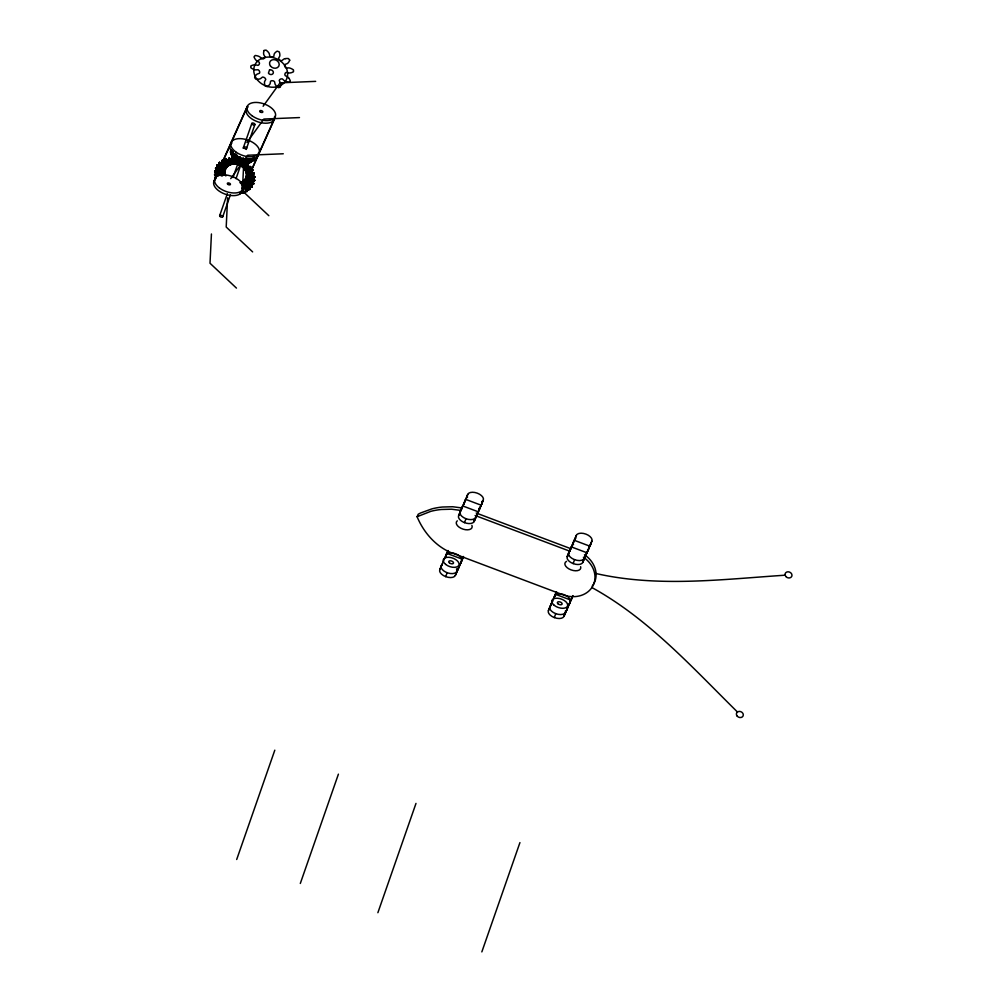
<?xml version="1.0" encoding="UTF-8"?>
<svg xmlns="http://www.w3.org/2000/svg" width="1002" height="1002" viewBox="0 0 1002 1002"><rect width="100%" height="100%" fill="white"/><g stroke="black" fill="none" stroke-linecap="round" stroke-linejoin="round"><path stroke-width="1.5" d="M241.457 161.122L241.457 161.009A2.267 2.217 20.3 0 0 241.419 160.633L240.981 159.606L239.741 160.307A3.469 3.394 10.5 0 1 240.994 159.669M234.455 163.89L234.393 164.015A7.878 7.49 59.8 0 0 233.403 164.128L230.285 159.205A1.816 1.666 -50.5 0 0 230.022 158.717C227.128 156.212 234.493 162.687 232.351 164.178A7.878 7.315 63.8 0 0 231.424 164.478L226.728 159.907A1.816 1.578 -62 0 0 226.389 159.406C223.095 157.489 232.339 162.675 230.435 164.804A7.878 7.102 64.9 0 0 229.608 165.167L228.957 164.679L228.719 165.593A7.878 6.839 64.3 0 0 228.018 166.182L227.366 165.831L227.304 166.846A7.878 6.563 62.6 0 0 226.728 167.497L218.298 165.405A15.005 12.763 39.5 0 1 219.313 164.24L219.275 164.103A2.305 1.628 -83.1 0 1 219.551 162.6M221.868 161.898L222.231 160.37L223.058 160.733A1.816 1.465 -71.3 0 1 223.421 161.097L229.608 165.167M224.949 160.483L230.435 164.804M243.21 167.146L247.857 163.814L247.97 164.791A1.816 1.728 83.1 0 1 247.807 165.518L243.085 167.622A7.878 7.553 -8.8 0 1 243.762 168.336L249.072 166.846M242.81 181.6L247.168 191.319L242.709 181.487A7.878 5.524 -2.6 0 0 243.423 180.974L243.711 180.936A2.154 1.152 -24.9 0 0 244.35 180.811L249.986 189.278L249.836 188.576M226.164 167.91A1.929 1.24 -90 0 1 226.151 167.321L217.108 165.067A3.469 2.267 85.1 0 1 218.073 165.242A2.267 1.503 -88.2 0 0 217.847 165.092L217.146 165.004L217.184 166.42M232.339 164.228L228.393 159.594L229.295 158.028M243.549 165.105L243.311 165.768L248.571 161.109A2.868 2.43 74.8 0 0 248.634 160.671L248.559 159.769L249.924 159.756M241.482 161.009A3.469 3.419 -5.4 0 0 241.056 159.669L238.539 164.791A7.878 7.69 37.2 0 0 237.562 164.528L237.812 159.919A1.816 1.766 -10.9 0 0 237.687 159.343C236.071 156.174 238.514 163.426 236.485 164.24A7.878 7.615 51.5 0 0 235.483 164.14L234.017 159.13A3.469 3.269 -52.8 0 0 233.241 157.915M235.483 164.14L233.165 157.878L232.226 158.867A3.469 3.256 -41.6 0 1 233.19 157.953M244.325 162.023L244.275 162.073A8.404 1.703 12.7 0 1 243.912 162.011L240.968 165.606A2.142 1.979 60.7 0 1 240.68 164.591L243.436 159.418L241.858 158.992L239.766 164.103M242.922 159.28L243.348 160.307A3.256 3.131 55.8 0 0 243.536 161.184M211.435 233.98L210.007 263.238L236.447 288.1M227.629 197.77L226.201 227.041L252.642 251.903M237.574 164.478L232.952 177.579M248.158 162.249L248.133 162.299A8.404 2.092 6.1 0 1 247.807 162.324A5.248 4.409 71.7 0 1 247.269 161.598A3.256 2.881 73.3 0 1 246.918 160.746L246.843 159.844L245.327 159.731C242.922 160.27 238.163 171.78 244.826 163.126M242.772 183.141L243.599 166.194M244.45 169.188L250.275 168.336A1.816 1.666 -81.3 0 0 250.487 167.772C251.702 164.503 244.325 167.697 244.45 169.188A7.878 7.402 -14.3 0 1 244.976 169.977L252.729 169.852L252.454 170.941A1.816 1.578 -69.8 0 1 252.128 171.455L245.477 170.904A7.878 7.189 -16.5 0 1 245.828 171.755L253.694 173.108L253.706 174.298A1.816 1.465 -60.5 0 1 253.318 174.761L246.129 172.732A7.878 6.951 -16.6 0 1 246.292 173.609L253.631 176.39M238.251 160.395L238.539 157.615L240.004 158.316L238.701 163.777M244.688 161.497A3.469 3.419 42.1 0 1 244.914 162.9L244.864 162.9A2.267 2.204 56.8 0 0 244.876 162.524C244.939 156.663 236.51 173.822 245.039 161.021A2.092 1.966 64 0 0 245.277 160.345L245.29 160.069M245.265 160.345L247.82 158.303M224.962 160.333L225.6 158.867L230.773 163.865A2.154 1.829 -73 0 1 231.186 164.14L231.424 164.478M241.069 182.464L240.067 182.702M225.362 169.751L225.387 169.826A7.878 5.974 56.7 0 0 225.225 170.741L215.505 171.192A1.816 0.952 78.2 0 0 215.18 171.142L215.342 172.97A15.005 12.087 37.4 0 0 215.305 174.523L225.074 172.557A7.878 5.686 53.1 0 1 225.099 171.693L224.962 170.678M245.164 165.205L253.719 160.282L247.532 164.04M244.601 165.029L244.563 164.967A2.806 1.904 71.8 0 0 245.002 165.443L251.139 161.785A8.404 2.718 0.3 0 0 251.389 161.698L251.502 160.408A2.38 1.666 75.5 0 0 251.439 159.794L251.314 159.418M234.38 164.052L232.088 159.143M237.787 160.069L237.8 159.994A15.005 13.64 26.8 0 1 239.528 160.608L239.603 160.483M241.432 161.309L239.578 165.255A7.878 7.703 18.6 0 1 240.48 165.706L244.688 161.485M239.929 158.516L239.716 159.155A3.256 3.181 2.8 0 0 239.716 160.032A5.248 5.085 22.5 0 0 239.879 160.909L238.726 164.992A2.142 2.067 28 0 1 238.639 163.952M228.018 166.182L220.615 163.063A1.816 1.353 -79.5 0 0 220.177 162.65L219.375 162.462L219.238 163.814M252.704 169.877A3.469 3.069 -73.2 0 0 251.452 169.701L252.729 169.852L245.74 170.49M238.539 164.791L239.528 160.608M233.178 156.75L235.119 162.838A1.741 1.528 -36 0 0 235.821 162.662L235.984 162.512M239.741 164.165L238.927 165.067L241.269 160.17A2.092 2.042 22.4 0 0 241.657 159.569L242.371 159.13M236.485 164.24L235.871 159.481M239.578 165.255L240.981 159.606M219.689 215.618L227.341 193.674M239.077 160.019L240.104 157.089M243.16 148.309L251.828 123.434M222.732 216.77L230.385 194.814M235.996 178.719L240.58 165.555M246.191 149.448L254.871 124.574A1.628 0.877 19.2 0 0 252.905 123.021A1.628 0.877 19.2 0 0 252.279 124.411A1.628 0.877 19.2 0 0 254.871 124.574M236.697 859.491L274.811 750.172M300.312 883.463L338.413 774.158M463.575 556.699L455.334 575.449A8.292 4.496 19.2 0 1 445.74 576.638A8.292 4.496 19.2 0 1 439.815 569.599L447.957 550.536M483.265 500.223L474.159 521.453L483.265 500.223A8.292 4.496 19.2 0 0 477.34 493.184A8.292 4.496 19.2 0 0 467.746 494.374L458.64 515.604L466.456 498.082M461.221 509.843L462.598 505.897L478.117 511.746L476.739 515.692M445.339 557.262L446.717 553.317L462.235 559.166L460.857 563.111M464.164 503.267L465.542 499.322L481.06 505.171L479.682 509.116M446.579 554.482L448.144 550.599M466.631 497.593L467.746 494.374M445.74 576.638L447.117 572.693M464.565 522.643L465.943 518.698A8.292 4.496 19.2 0 1 460.018 511.659M455.334 575.449L463.337 556.686M457.914 569.687L459.292 565.742M377.879 912.709L415.993 803.404M572.868 595.664L563.938 616.393A8.292 4.496 19.2 0 1 554.344 617.583A8.292 4.496 19.2 0 1 548.42 610.544L556.423 591.781M591.869 541.168L582.763 562.398L591.869 541.168A8.292 4.496 19.2 0 0 585.957 534.129A8.292 4.496 19.2 0 0 576.35 535.318L567.245 556.548L573.595 542.358M552.378 600.837L551 604.782L552.766 600.837M569.825 550.787L571.203 546.841L586.721 552.691L585.343 556.636M572.768 544.211L574.146 540.253L589.664 546.103L588.287 550.06M556.01 593.572L556.586 592.032M574.835 539.577L576.35 535.318M554.344 617.583L555.722 613.637A8.292 4.496 19.2 0 1 550.937 605.346M573.169 563.587L574.547 559.642A8.292 4.496 19.2 0 1 568.622 552.603M563.938 616.393L572.768 595.789M566.518 610.631L567.896 606.686M569.462 604.056L570.839 600.098L555.321 594.249L553.943 598.207L555.596 594.499M481.837 951.9L519.938 842.594M215.593 178.882L215.468 177.93M222.231 175.713L225.212 174.423A7.878 5.411 49 0 1 225.149 173.546L225.074 172.557M254.182 173.359L246.667 171.906L246.191 172.695M214.929 178.644L247.319 106.25M214.015 181.287L246.392 108.88M242.86 189.178L275.237 116.771M241.933 191.808L274.323 119.413M583.377 557.2A25.714 21.593 24.1 0 1 592.746 586.145A25.714 21.593 24.1 0 1 562.811 594.75L450.324 552.34C435.081 545.639 423.395 531.937 417.095 516.719L418.197 514.251L420.477 513.037L432 508.841A72.632 60.984 24.1 0 1 442.345 507.025L452.691 506.736L461.659 507.926M439.815 569.599L441.431 566.005M441.594 565.642L442.396 563.85M445.614 556.649L446.441 554.795M574.008 541.431L574.697 539.89M548.42 610.544L549.547 608.026M549.71 607.663L550.674 605.509M236.66 164.015A2.154 2.092 -19.4 0 1 237.198 163.627L237.474 164.04A1.929 1.866 -35.8 0 0 237.236 163.627L237.123 158.404A3.469 3.344 -21.2 0 0 236.009 159.305L236.247 159.017A5.248 4.935 -18.9 0 1 236.221 158.241A3.256 3.019 -30 0 1 236.447 157.402L236.91 156.65L235.27 156.199A2.092 1.791 -35.8 0 1 234.656 156.575L233.165 156.813A5.248 4.484 -32.6 0 1 233.466 156.024A3.256 2.668 -37.3 0 1 233.892 155.272L233.929 155.16M233.892 161.322L231.224 154.233A3.144 2.33 -33.4 0 1 232.201 152.805M254.859 176.878C245.703 172.169 242.446 174.16 253.782 178.131A1.816 1.353 -52.3 0 0 254.22 177.717L254.859 176.828L253.794 176.39M238.539 157.615L238.2 158.128A2.092 1.979 -23.2 0 1 237.662 158.629L236.485 159.293A8.404 1.753 26.9 0 1 236.171 159.105L236.66 163.99A2.142 2.029 -13.8 0 1 236.798 162.975M237.837 163.376L238.789 163.551M242.534 188.501L243.774 192.835L241.006 182.351A7.878 5.273 1.7 0 0 241.845 181.988L242.747 181.901L247.143 191.332M236.923 162.863L236.91 156.65M240.53 165.643L243.123 162.073A2.305 2.255 43.6 0 1 244.588 161.648M263.113 106.262L280.046 82.84L315.668 81.375M246.918 142.459L263.852 119.05L299.473 117.572M230.723 178.657L247.657 155.247L283.278 153.769M243.849 192.81L242.597 188.476M214.766 174.862A2.305 0.952 67.5 0 0 215.33 175.989L214.942 174.498A2.267 1.015 70 0 1 215.117 174.473M253.731 179.746L246.354 175.463L246.63 176.164M241.444 166.294A7.878 7.653 2 0 1 242.246 166.896L247.92 163.877M242.246 166.896L246.329 164.228M250.174 168.449L250.224 168.399A15.005 13.414 13 0 1 251.126 169.889L251.251 169.814M242.81 165.117A1.891 1.553 70.6 0 0 243.16 165.643A2.142 1.766 70.7 0 1 242.684 164.829L246.843 159.844L245.853 159.781M248.133 158.679L246.104 160.796L246.705 161.823M246.216 160.921L248.258 158.83M248.208 158.992L246.179 160.896M235.37 156.099L234.931 153.494M234.167 154.922L233.19 153.97A2.092 1.503 -37.2 0 1 232.539 154.245L231.186 154.283M249.498 158.83L246.417 161.886M244.551 163.439L249.01 159.706M253.556 160.47L253.531 160.458A5.248 2.756 70.5 0 1 253.005 160.057A3.256 1.891 73.9 0 1 252.491 159.406L252.479 159.255A3.144 1.591 68.7 0 0 253.506 160.145A3.144 1.553 72.3 0 0 253.18 158.592M246.404 162.236L250.575 158.642M245.39 163.301L249.949 159.869M238.113 158.379A3.144 3.006 -21 0 1 236.535 159.193L236.835 164.09L238.514 163.426M243.762 168.336L250.65 166.72M248.947 166.921L249.01 166.883A15.005 13.527 15.8 0 0 247.732 165.643M246.93 162.211L251.352 158.617M248.659 160.871L251.064 158.93M249.185 160.57L251.402 158.792M249.147 160.721L251.865 158.742L251.264 159.243M248.847 161.122L252.141 158.554M237.499 163.739L237.549 163.702A1.804 1.728 -21 0 1 236.885 164.052M243.123 165.781L247.757 162.261M251.502 160.558L254.846 158.316A8.404 4.359 -6.6 0 1 254.796 158.516M244.976 169.977L245.866 169.964A1.991 1.766 -73.2 0 0 245.365 169.877M243.361 161.898L244.613 161.435M246.367 176.352L253.493 181.425A1.816 1.215 -44.6 0 0 253.982 181.086L254.771 180.285L253.969 179.771A3.469 2.417 -47.1 0 1 254.721 180.31A2.305 1.716 -45.6 0 1 253.619 181.462M246.029 177.98L253.882 183.667L253.018 184.28A1.816 1.077 -37.3 0 1 252.491 184.506L252.416 184.543A15.005 12.4 9.3 0 1 251.64 185.896L245.265 178.882A7.878 6.1 -10 0 0 245.653 178.131L246.029 177.98A2.154 1.453 -38.7 0 0 246.53 177.68M237.123 158.404L236.247 159.017A3.144 2.968 -13 0 1 236.384 157.352L238.501 157.201M231.963 150.638L231.863 150.688A3.256 1.553 -33.1 0 0 231.174 151.239A5.248 2.881 -32.5 0 0 230.523 151.816A8.404 3.645 43.1 0 0 230.46 152.003L232.99 158.704M245.365 178.907L252.279 186.685L251.327 187.149A1.816 0.952 -30 0 1 250.788 187.299L250.725 187.311A15.005 12.174 10.3 0 1 249.648 188.476L244.15 180.31A7.878 5.799 -6.5 0 0 244.713 179.671L245.089 179.571A2.154 1.303 -31.8 0 0 245.628 179.371M417.095 516.719L430.898 511.308A72.632 60.984 24.1 0 1 441.243 509.492L451.589 509.204L460.557 510.394M237.036 157.151L235.958 157.439M236.359 157.289L235.896 154.483M245.828 171.755L254.157 173.283A2.305 1.991 -61 0 1 253.431 174.761M246.379 174.599L246.404 174.586A7.878 6.688 -15.2 0 1 246.354 175.463L246.392 175.463M235.821 162.6L235.119 162.838L233.391 157.038A3.144 2.743 -36 0 0 235.144 156.462M249.16 166.795L250.6 166.658M246.58 164.077L247.857 163.814M245.089 179.571L252.316 186.623L251.978 186.059M244.15 180.31L250.049 189.228L248.997 189.591A1.816 0.814 -22.7 0 1 248.471 189.654L248.346 189.666A15.005 11.961 11.7 0 1 247.056 190.593L247.106 190.618M239.328 157.101L240.042 157.139L238.852 157.176M221.229 175.901L225.325 174.423M246.292 173.609L254.859 176.828A3.469 2.655 -54.8 0 0 253.844 176.327M246.216 176.415L246.254 176.402A7.878 6.388 -12.9 0 1 246.004 177.241L253.093 182.953M225.137 173.521L215.455 176.302A15.005 11.874 35.8 0 0 215.756 177.88A1.816 0.689 63.5 0 0 215.48 177.943A2.305 0.902 57.1 0 0 215.267 178.343M217.284 166.758L217.321 166.82A15.005 12.538 39.3 0 0 216.595 168.173L216.557 168.123A1.816 1.077 85.5 0 0 216.156 167.96L225.5 168.9M214.566 174.887L224.661 172.757L214.566 174.799M236.823 157.201L236.672 154.22M253.606 179.759L253.669 179.746A15.005 12.863 8.8 0 0 253.656 178.193M245.653 178.131L252.416 184.543M237.649 157.026L238.438 156.988M244.751 179.659L250.725 187.311M215.342 172.97L225.099 171.693M240.079 193.662L240.58 193.148A15.005 11.598 15.4 0 0 242.221 192.747L242.471 192.81M785.142 575.198C722.367 579.331 657.851 587.648 595.764 573.47M243.486 180.974L248.346 189.666M214.666 171.317L224.711 170.778L214.653 171.367A2.305 1.19 71.3 0 1 215.192 171.167M243.774 192.835L242.785 192.835A2.267 0.751 -8.3 0 1 242.484 192.81M246.004 177.241L253.907 183.604L253.393 183.065A3.469 2.167 -39.7 0 1 253.857 183.629A2.305 1.553 -38.7 0 1 252.592 184.593M252.98 182.953L253.043 182.953A15.005 12.638 8.8 0 0 253.368 181.475M225.425 169.889L215.981 169.764A15.005 12.312 38.6 0 0 215.593 171.254M241.87 181.988L245.778 191.52A2.267 0.889 -15.9 0 0 246.116 191.495L247.118 191.357A3.469 1.415 -17.8 0 0 247.193 190.994M233.165 157.878L233.842 158.692A2.267 2.142 -37.4 0 1 233.992 159.017L233.992 159.055M242.597 164.403L241.745 164.341L242.622 164.679M215.793 169.401L215.505 168.073L225.788 169.025A7.878 6.275 60 0 1 226.189 168.273L226.139 168.173M217.321 166.82L226.189 168.273M217.146 165.004L226.728 167.497M219.313 164.24L227.304 166.846M476.213 513.024L571.165 548.82M475.111 515.491L570.05 551.288M219.375 162.462L227.329 165.856L219.425 162.412M243.235 158.329L244.413 159.23M243.223 158.266L243.974 158.717M592.307 587.773C648.494 618.76 692.257 667.407 737.447 711.996M221.88 162.061L228.719 165.631M246.993 175.763L254.771 180.285L246.993 175.801A1.929 1.428 -45.6 0 1 246.567 176.289M222.231 160.37L228.919 164.691A2.154 1.703 -80.8 0 1 229.308 164.854M222.306 160.333L228.957 164.679A2.154 1.716 -74.3 0 0 228.782 165.343M231.224 164.153L230.823 163.852A1.991 1.691 -65.8 0 0 230.535 164.466M243.499 191.87L268.837 215.706M233.403 164.128L229.258 158.04M252.041 186.109L252.103 186.172A2.305 1.278 -33.6 0 1 252.091 186.685M220.54 162.95L220.615 163.063A15.005 12.976 39.1 0 1 221.893 162.124M225.049 174.711L225.625 175.4A7.878 5.173 44.7 0 0 225.851 175.964M235.332 163.689L235.37 163.764A2.154 2.029 -52.8 0 0 235.044 163.326L233.253 157.878M231.224 154.358L231.274 154.446A5.248 3.77 -34.8 0 1 231.725 153.607A3.256 2.154 -36.9 0 1 232.314 152.968L232.79 151.74L233.98 156.35M243.874 161.948L243.912 162.011A5.248 4.897 60.2 0 1 243.511 161.197M253.719 160.32L253.493 159.005A2.092 1.09 72.4 0 0 253.281 158.291L253.043 157.865M233.967 161.447L231.374 154.508A3.144 2.317 -38 0 0 233.003 154.258M232.978 158.566L230.498 151.74A3.144 1.816 -31.8 0 1 231.813 150.513M230.936 149.774L232.151 153.644M251.414 159.744L251.214 159.08M231.049 149.599L231.838 152.191M239.879 160.871L240.305 160.996A3.144 3.069 30.1 0 0 241.57 159.794M232.727 151.44L233.729 155.586M233.341 153.243L234.03 156.174M234.656 158.015L233.704 153.619L235.495 160.12M233.854 154.032L234.506 157.089M233.854 153.657L234.443 156.45M234.017 153.569L234.568 156.375M234.405 153.995L234.894 156.738M239.578 164.842L239.591 164.929A2.154 2.129 -5.4 0 0 239.39 164.303M225.187 168.975L225.3 169.551A1.929 1.102 82.7 0 1 225.275 168.987M235.72 155.761L236.134 159.581M241.507 165.894L241.507 165.981A1.278 1.265 42.1 0 0 241.319 165.368M241.933 187.925A14.93 8.091 19.2 0 1 226.715 194.638A14.93 8.091 19.2 0 1 214.804 180.059M274.586 116.42A14.93 8.091 19.2 0 1 257.376 121.668A14.93 8.091 19.2 0 1 248.145 106.826M245.991 147.181A1.628 0.877 19.2 0 1 246.041 148.659A1.628 0.877 19.2 0 1 243.636 147.707A1.628 0.877 19.2 0 1 244.939 146.768M258.453 152.98A14.93 8.091 19.2 0 1 240.881 157.765A14.93 8.091 19.2 0 1 231.95 143.023M231.976 151.753A2.092 1.127 -34.4 0 1 231.55 151.866L230.523 152.003A3.144 1.766 -35.4 0 0 231.85 152.003M250.087 160.433A3.256 2.455 76.1 0 0 250.563 161.184A5.248 3.67 73.2 0 0 251.114 161.836M254.007 157.903A3.256 1.265 69.1 0 0 254.37 158.241A5.248 1.766 65.2 0 0 254.821 158.604M235.157 162.161A2.806 2.43 -30.2 0 0 234.969 162.725A2.743 2.392 -29.7 0 1 235.144 162.174A1.603 1.328 -36.1 0 1 235.407 161.798M240.73 165.493A2.154 2.104 52.4 0 1 241.344 165.305M244.726 168.236A2.154 2.042 -82.8 0 1 244.626 168.9M246.705 171.931A2.154 1.866 -61 0 1 246.392 172.532M243.699 192.96A3.469 1.415 -10.8 0 1 242.309 192.923M245.49 191.495A15.005 11.761 13.4 0 1 244 192.159M247.106 191.482A3.469 1.616 -17.9 0 1 245.678 191.658M253.193 174.849A15.005 13.064 9.5 0 1 253.506 176.427M253.005 172.945A3.469 2.881 -63.3 0 1 254.132 173.296M252.028 171.555A15.005 13.251 10.8 0 1 252.667 173.095M249.26 166.708A3.469 3.219 -85.8 0 1 250.575 166.695A2.305 2.192 -82.8 0 1 250.362 168.286M244.764 163.263A15.005 13.602 19.2 0 1 246.216 164.328M241.407 161.372A15.005 13.64 23 0 1 243.035 162.199M234.042 159.381A15.005 13.577 30.5 0 1 235.821 159.619M230.31 159.343A15.005 13.477 33.7 0 1 232.063 159.28M228.519 159.255A3.469 3.119 -55.3 0 1 229.32 158.116M226.74 159.969A15.005 13.352 36.2 0 1 228.393 159.594M225.049 160.207A3.469 2.931 -65.8 0 1 225.65 158.955M223.459 161.222A15.005 13.176 38 0 1 224.962 160.558M221.956 161.76A3.469 2.73 -74.6 0 1 222.331 160.445A2.305 1.816 -80.8 0 1 223.321 161.021M215.255 172.582A3.469 1.716 75.5 0 1 214.816 171.367M244.964 165.38A2.743 1.866 71.6 0 1 244.651 165.004M243.486 165.142A1.929 1.603 75.9 0 1 243.273 165.656M241.545 165.079A1.804 1.678 67.4 0 1 241.156 165.543M241.019 165.48A1.753 1.616 60.7 0 1 240.743 164.917M239.465 164.616A1.741 1.703 30.1 0 1 238.952 164.979M238.777 164.904A1.891 1.816 28.8 0 1 238.626 164.303M236.71 163.927A1.891 1.779 -13 0 1 236.697 163.339M254.646 158.141A3.144 1.002 63.4 0 1 253.982 157.502M251.289 159.919A3.62 2.467 75.9 0 1 251.239 161.522M251.164 161.497A3.144 2.129 71.6 0 1 250.212 160.295M248.546 160.608A3.144 2.605 75.9 0 1 248.02 162.111M247.895 162.073A3.144 2.58 70.6 0 1 247.031 160.671M245.177 160.57A3.144 2.931 67.4 0 1 244.237 161.898M244.037 161.823A3.144 2.893 60.7 0 1 243.398 160.257M240.029 160.758A3.144 3.031 28.8 0 1 239.716 159.105M233.241 156.75A3.144 2.73 -29.7 0 1 233.779 155.172M227.316 166.495A1.991 1.428 -82.5 0 1 227.404 165.894M232.477 163.94A1.991 1.791 -55.3 0 1 232.852 163.439A2.154 1.941 -64.1 0 1 233.228 163.764M238.802 164.566A1.278 1.252 6.5 0 1 239.34 164.391M242.559 166.695A2.154 2.067 79.5 0 1 243.148 166.62A1.929 1.879 77.8 0 1 243.223 167.296M244.125 168.186A1.991 1.854 -85.7 0 1 244.663 168.198M245.903 170.014A1.929 1.753 -70.4 0 1 245.715 170.641M246.254 171.718A2.154 1.779 -61.8 0 1 246.655 171.868M246.768 173.659A2.154 1.641 -53.5 0 1 247.031 173.822M247.043 173.872A1.503 1.215 -53 0 1 246.692 174.423M242.734 181.976A1.929 0.902 -17.9 0 1 242.158 182.063M240.843 182.802A2.154 0.877 -10.8 0 1 240.317 182.802M225.387 175.024A1.991 0.726 60.7 0 1 225.112 174.636M224.987 173.171A1.991 0.852 68.2 0 1 224.749 172.707M224.974 171.342A2.154 1.102 75.9 0 1 224.786 170.803M215.944 169.501A2.305 1.29 82.1 0 1 215.718 168.148M215.593 168.136A2.305 1.353 78.2 0 1 216.294 168.035M217.309 166.557A2.305 1.465 89.5 0 1 217.296 165.167M219.451 162.575A2.305 1.666 -88 0 1 220.415 162.863M225.613 159.03A2.305 1.954 -73 0 1 226.627 159.744M229.283 158.203A2.305 2.079 -64.1 0 1 230.247 159.118M237.098 158.579A2.305 2.242 -35.8 0 1 237.812 159.832M246.379 164.153A2.305 2.217 72.9 0 1 247.807 164.015M247.782 163.952A2.305 2.255 77.8 0 1 247.882 165.455M252.642 169.952A2.305 2.104 -70.4 0 1 252.241 171.43M254.771 176.878A2.305 1.854 -53 0 1 253.894 178.156M252.254 186.685A2.305 1.39 -31.8 0 1 250.863 187.399M249.961 188.789A3.469 1.653 -25.2 0 1 249.936 189.24M249.986 189.29A2.305 1.227 -24.9 0 1 248.521 189.779M243.887 192.547A3.469 1.202 -10.3 0 1 243.636 192.797M240.255 193.411A3.469 1.027 -2.7 0 1 239.904 193.586M215.643 178.682A3.469 1.265 60.7 0 1 215.38 178.281M214.541 174.761A3.469 1.566 64.3 0 1 214.841 174.548M221.968 215.58A1.628 0.877 19.2 0 1 222.281 217.108A1.628 0.877 19.2 0 1 219.801 216.257A1.628 0.877 19.2 0 1 220.991 215.23M264.052 50.488A21.906 18.387 24.1 0 1 266.018 50.1A11.36 9.532 24.1 0 1 268.085 51.941A8.479 7.114 24.1 0 1 268.486 52.442A7.052 5.912 24.1 0 1 268.849 52.943A5.123 4.296 24.1 0 1 269.275 53.72L269.814 56.162L271.016 56.914A13.79 11.573 24.1 0 1 272.607 57.064L273.771 56.525L274.172 54.171A5.123 4.296 24.1 0 1 274.398 53.695A7.052 5.912 24.1 0 1 274.698 53.244A8.479 7.114 24.1 0 1 275.062 52.805A11.36 9.532 24.1 0 1 277.216 51.14A21.906 18.387 24.1 0 1 279.22 51.891A11.36 9.532 24.1 0 1 279.821 54.321A8.479 7.114 24.1 0 1 279.846 54.897A7.052 5.912 24.1 0 1 279.834 55.461A5.123 4.296 24.1 0 1 279.683 56.262L278.543 58.329L279.107 59.506A13.79 11.573 24.1 0 1 280.422 60.458L281.8 60.684L283.716 59.168A5.123 4.296 24.1 0 1 284.242 58.943A7.052 5.912 24.1 0 1 284.818 58.767A8.479 7.114 24.1 0 1 285.42 58.642M289.716 60.17A21.906 18.387 24.1 0 0 288.451 58.554A11.36 9.532 24.1 0 0 285.42 58.63M288.939 78.306A11.36 9.532 24.1 0 1 290.329 80.886A21.906 18.387 24.1 0 1 289.152 82.264A11.36 9.532 24.1 0 1 286.422 81.726A8.479 7.114 24.1 0 1 285.795 81.5A7.052 5.912 24.1 0 1 285.194 81.237A5.123 4.296 24.1 0 1 284.368 80.774L282.351 78.895L280.961 78.87A13.79 11.573 24.1 0 1 279.708 79.571L279.207 80.661L280.485 82.953A5.123 4.296 24.1 0 1 280.623 83.504A7.052 5.912 24.1 0 1 280.71 84.055A8.479 7.114 24.1 0 1 280.735 84.631A11.36 9.532 24.1 0 1 280.259 87.249A21.906 18.387 24.1 0 1 278.305 87.65A11.36 9.532 24.1 0 1 276.239 85.809A8.479 7.114 24.1 0 1 275.838 85.308A7.052 5.912 24.1 0 1 275.475 84.807A5.123 4.296 24.1 0 1 275.062 84.03L274.51 81.588L273.308 80.836A13.79 11.573 24.1 0 1 271.717 80.686L270.565 81.225L270.164 83.567A5.123 4.296 24.1 0 1 269.926 84.055A7.052 5.912 24.1 0 1 269.626 84.506A8.479 7.114 24.1 0 1 269.262 84.932A11.36 9.532 24.1 0 1 267.108 86.61A21.906 18.387 24.1 0 1 265.104 85.859A11.36 9.532 24.1 0 1 264.503 83.429A8.479 7.114 24.1 0 1 264.478 82.84A7.052 5.912 24.1 0 1 264.49 82.289A5.123 4.296 24.1 0 1 264.641 81.488L265.78 79.421L265.217 78.231A13.79 11.573 24.1 0 1 263.914 77.292L262.524 77.066L260.608 78.569A5.123 4.296 24.1 0 1 260.082 78.807A7.052 5.912 24.1 0 1 259.518 78.983A8.479 7.114 24.1 0 1 258.904 79.108A11.36 9.532 24.1 0 1 255.873 79.183A21.906 18.387 24.1 0 1 254.608 77.58A11.36 9.532 24.1 0 1 255.685 75.476A8.479 7.114 24.1 0 1 256.049 75.037A7.052 5.912 24.1 0 1 256.437 74.636A5.123 4.296 24.1 0 1 257.101 74.135L259.493 73.234L259.781 72.056A13.79 11.573 24.1 0 1 259.242 70.679L258.165 69.777L255.46 69.877A5.123 4.296 24.1 0 1 254.846 69.764A7.052 5.912 24.1 0 1 254.232 69.589A8.479 7.114 24.1 0 1 253.606 69.363A11.36 9.532 24.1 0 1 250.876 67.823A21.906 18.387 24.1 0 1 250.813 65.982A11.36 9.532 24.1 0 1 253.168 65.017A8.479 7.114 24.1 0 1 253.782 64.879A7.052 5.912 24.1 0 1 254.395 64.792A5.123 4.296 24.1 0 1 255.31 64.779L258.04 65.368L259.067 64.667A13.79 11.573 24.1 0 1 259.518 63.377L259.155 62.149L256.7 60.784A5.123 4.296 24.1 0 1 256.236 60.383A7.052 5.912 24.1 0 1 255.798 59.932A8.479 7.114 24.1 0 1 255.397 59.431A11.36 9.532 24.1 0 1 253.994 56.863A21.906 18.387 24.1 0 1 255.172 55.486A11.36 9.532 24.1 0 1 257.902 56.024A8.479 7.114 24.1 0 1 258.529 56.25A7.052 5.912 24.1 0 1 259.13 56.513A5.123 4.296 24.1 0 1 259.956 56.976L261.985 58.855L263.363 58.88A13.79 11.573 24.1 0 1 264.616 58.179L265.117 57.089L263.852 54.797A5.123 4.296 24.1 0 1 263.701 54.246A7.052 5.912 24.1 0 1 263.614 53.682A8.479 7.114 24.1 0 1 263.589 53.119A11.36 9.532 24.1 0 1 264.065 50.488M288.927 78.306A8.479 7.114 24.1 0 0 288.526 77.818A7.052 5.912 24.1 0 0 288.1 77.367A5.123 4.296 24.1 0 0 287.624 76.954L285.169 75.601L284.806 74.373A13.79 11.573 24.1 0 0 285.257 73.083L286.284 72.382L289.014 72.971A5.123 4.296 24.1 0 0 289.929 72.946A7.052 5.912 24.1 0 0 290.542 72.858A8.479 7.114 24.1 0 0 291.156 72.733A11.36 9.532 24.1 0 0 293.511 71.756A21.906 18.387 24.1 0 0 293.461 69.915A11.36 9.532 24.1 0 0 290.718 68.374A8.479 7.114 24.1 0 0 290.092 68.161A7.052 5.912 24.1 0 0 289.478 67.986A5.123 4.296 24.1 0 0 288.864 67.873L286.159 67.961L285.082 67.071A13.79 11.573 24.1 0 0 284.543 65.681L284.831 64.516L287.223 63.602A5.123 4.296 24.1 0 0 287.887 63.101A7.052 5.912 24.1 0 0 288.275 62.7A8.479 7.114 24.1 0 0 288.626 62.262A11.36 9.532 24.1 0 0 289.703 60.158M565.466 610.819A8.292 4.496 19.2 0 1 555.722 613.637M582.701 560.068A8.292 4.496 19.2 0 1 573.445 563.688A8.292 4.496 19.2 0 1 568.71 555.108M580.646 566.694A8.292 4.496 19.2 0 1 570.977 569.85A8.292 4.496 19.2 0 1 566.531 561.37M474.222 519.487A8.292 4.496 19.2 0 1 464.289 522.543A8.292 4.496 19.2 0 1 460.469 513.988M471.904 525.386A8.292 4.496 19.2 0 1 463.212 529.194A8.292 4.496 19.2 0 1 457.288 520.827M456.474 568.81A8.292 4.496 19.2 0 1 447.957 572.981A8.292 4.496 19.2 0 1 442.333 564.402M463.588 504.62A8.292 4.496 19.2 0 1 464.289 503.856M478.856 508.377A8.292 4.496 19.2 0 1 478.943 510.757M475.537 517.508A8.292 4.496 19.2 0 1 465.943 518.698M466.832 497.631A8.292 4.496 19.2 0 1 467.596 497.017M481.624 501.451A8.292 4.496 19.2 0 1 481.887 504.181M445.978 554.958A8.292 4.496 19.2 0 1 455.572 553.768A8.292 4.496 19.2 0 1 461.496 560.807M447.543 552.327A8.292 4.496 19.2 0 1 448.357 551.313M463.2 556.461A8.292 4.496 19.2 0 1 463.062 558.177M572.029 545.852A8.292 4.496 19.2 0 1 573.545 544.387M587.598 549.685A8.292 4.496 19.2 0 1 587.548 551.701M584.141 558.452A8.292 4.496 19.2 0 1 574.547 559.642M574.973 539.276A8.292 4.496 19.2 0 1 575.787 538.249M590.629 543.397A8.292 4.496 19.2 0 1 590.491 545.126M554.582 595.902A8.292 4.496 19.2 0 1 564.176 594.712A8.292 4.496 19.2 0 1 570.1 601.751M556.148 593.272A8.292 4.496 19.2 0 1 556.611 592.57M571.641 596.904A8.292 4.496 19.2 0 1 571.666 599.121M584.479 554.732A25.714 21.593 24.1 0 1 592.182 586.195M240.705 164.165L239.829 163.927L240.705 164.165M269.551 69.902L268.423 73.146A2.743 2.305 24.1 0 0 272.005 74.373A2.743 2.305 24.1 0 0 273.058 71.355A2.743 2.305 24.1 0 0 269.551 69.902M234.618 163.652L234.568 163.714A1.929 1.804 -41.6 0 1 235.007 163.351L234.731 163.526M219.438 188A14.93 8.091 19.2 0 0 242.972 188.89A14.93 8.091 19.2 0 0 224.26 174.836A14.93 8.091 19.2 0 0 219.438 188M251.828 115.606A14.93 8.091 19.2 0 0 275.362 116.495A14.93 8.091 19.2 0 0 256.65 102.442A14.93 8.091 19.2 0 0 251.828 115.606M260.257 111.948A1.628 0.877 19.2 0 0 262.812 112.049A1.628 0.877 19.2 0 0 260.77 110.521A1.628 0.877 19.2 0 0 260.257 111.948M227.867 184.355A1.628 0.877 19.2 0 0 230.422 184.456A1.628 0.877 19.2 0 0 228.393 182.928A1.628 0.877 19.2 0 0 227.867 184.355M235.633 151.803A14.93 8.091 19.2 0 0 259.167 152.692A14.93 8.091 19.2 0 0 240.455 138.639A14.93 8.091 19.2 0 0 235.633 151.803M270.415 65.957A4.972 4.183 24.1 0 0 278.781 66.232A4.972 4.183 24.1 0 0 273.922 59.619A4.972 4.183 24.1 0 0 270.415 65.957M257.163 79.596A17.385 14.592 24.1 0 0 286.309 79.797A17.385 14.592 24.1 0 0 268.624 57.051A17.385 14.592 24.1 0 0 257.163 79.596M554.269 605.358A8.292 4.496 19.2 0 0 567.495 606.185A8.292 4.496 19.2 0 0 557.45 598.232A8.292 4.496 19.2 0 0 554.269 605.358M558.101 603.893A2.492 1.353 19.2 0 0 562.072 604.131A2.492 1.353 19.2 0 0 559.053 601.751A2.492 1.353 19.2 0 0 558.101 603.893M445.665 564.414A8.292 4.496 19.2 0 0 458.891 565.241A8.292 4.496 19.2 0 0 448.846 557.287A8.292 4.496 19.2 0 0 445.665 564.414M449.497 562.949A2.492 1.353 19.2 0 0 453.468 563.187A2.492 1.353 19.2 0 0 450.449 560.807A2.492 1.353 19.2 0 0 449.497 562.949M737.134 716.067A3.557 2.981 24.1 0 0 743.071 715.979A3.557 2.981 24.1 0 0 739.351 711.395A3.557 2.981 24.1 0 0 737.134 716.067M785.806 576.476A3.557 2.981 24.1 0 0 791.743 576.388A3.557 2.981 24.1 0 0 788.023 571.791A3.557 2.981 24.1 0 0 785.806 576.476"/></g></svg>
